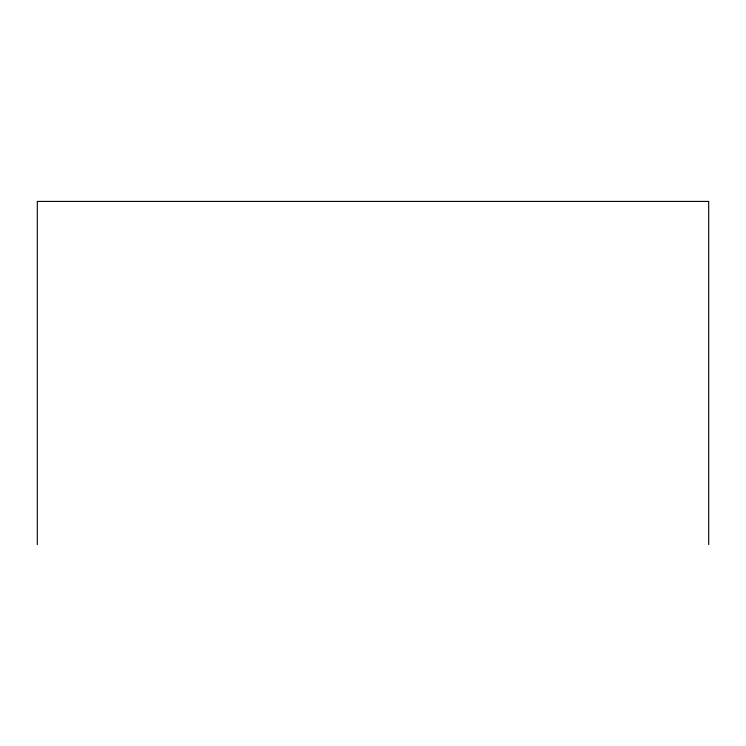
<?xml version="1.0" encoding="UTF-8"?>
<svg xmlns="http://www.w3.org/2000/svg" width="746" height="746" viewBox="0 0 746 746"><rect width="100%" height="100%" fill="white"/><g stroke="black" fill="none" stroke-linecap="round" stroke-linejoin="round"><path stroke-width="1.12" d="M708.7 544.58L708.7 201.42L37.3 201.42L37.3 544.58"/></g></svg>
